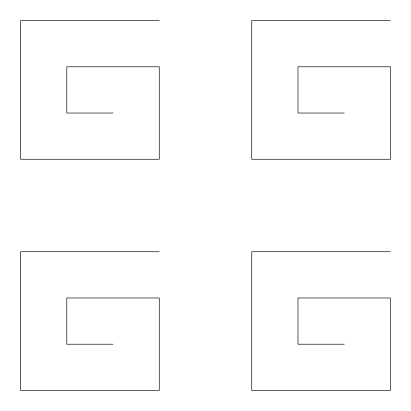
<?xml version="1.0" encoding="UTF-8"?>
<svg xmlns="http://www.w3.org/2000/svg" width="411" height="411" viewBox="0 0 411 411"><rect width="100%" height="100%" fill="white"/><g stroke="black" fill="none" stroke-linecap="round" stroke-linejoin="round"><path stroke-width="0.62" d="M159.263 20.55L20.55 20.55L20.55 159.263L159.263 159.263L159.263 66.788L66.788 66.788L66.788 113.025L113.025 113.025M390.45 20.55L251.738 20.55L251.738 159.263L390.45 159.263L390.45 66.788L297.975 66.788L297.975 113.025L344.213 113.025M159.263 251.738L20.55 251.738L20.55 390.45L159.263 390.45L159.263 297.975L66.788 297.975L66.788 344.213L113.025 344.213M390.45 251.738L251.738 251.738L251.738 390.45L390.45 390.45L390.45 297.975L297.975 297.975L297.975 344.213L344.213 344.213"/></g></svg>
